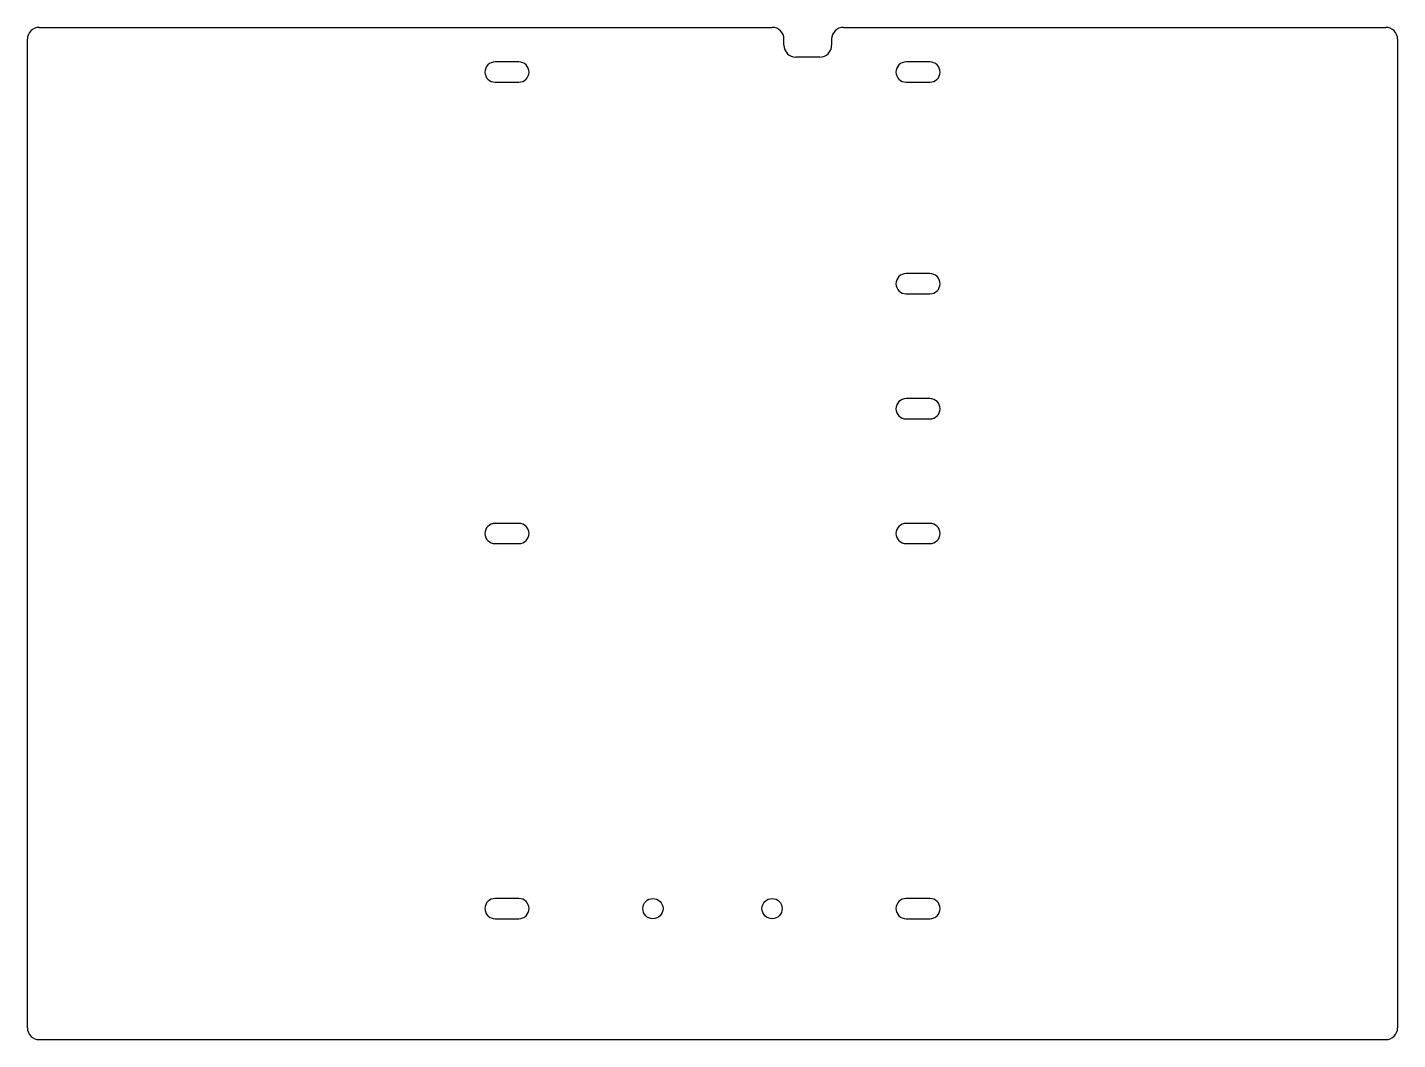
# Model space of a CAD drawing. Header units: millimetres. Extents: x -115 to 115, y -85 to 85.
import ezdxf

# ---------------------------------------------------------------- set-up
doc = ezdxf.new("R2010")
doc.units = ezdxf.units.MM

msp = doc.modelspace()

# ---------------------------------------------------------------- linework, layer by layer
at = {"color": 7, "linetype": 'Continuous', "lineweight": 25}
for p, q in [((-115, -83), (-115, 83)), ((-113, 85), (10, 85)), ((12, 82), (12, 83)), ((20, 83), (20, 82)), ((22, 85), (113, 85)), ((115, 83), (115, -83)), ((-32.5, 79.2), (-36.5, 79.2)), ((18, 80), (14, 80)), ((36.5, 79.2), (32.5, 79.2)), ((-36.5, 75.8), (-32.5, 75.8)), ((32.5, 75.8), (36.5, 75.8)), ((36.5, 43.65), (32.5, 43.65)), ((32.5, 40.25), (36.5, 40.25)), ((36.5, 22.65), (32.5, 22.65)), ((32.5, 19.25), (36.5, 19.25)), ((-32.5, 1.7), (-36.5, 1.7)), ((36.5, 1.7), (32.5, 1.7)), ((-36.5, -1.7), (-32.5, -1.7)), ((32.5, -1.7), (36.5, -1.7)), ((-32.5, -61.3), (-36.5, -61.3)), ((36.5, -61.3), (32.5, -61.3)), ((-36.5, -64.7), (-32.5, -64.7)), ((32.5, -64.7), (36.5, -64.7)), ((-113, -85), (113, -85))]:
    msp.add_line(p, q, dxfattribs=at)
for centre in [(-10, -63), (10, -63)]:
    msp.add_circle(centre, 1.7, dxfattribs=at)
for centre, radius, start, end in [((-113, 83), 2, 90, 180), ((10, 83), 2, 0, 90), ((22, 83), 2, 90, 180), ((113, 83), 2, 0, 90), ((14, 82), 2, 180, 270), ((18, 82), 2, 270, 0), ((-36.5, 77.5), 1.7, 90, 270), ((-32.5, 77.5), 1.7, 270, 90), ((32.5, 77.5), 1.7, 90, 270), ((36.5, 77.5), 1.7, 270, 90), ((32.5, 41.95), 1.7, 90, 270), ((36.5, 41.95), 1.7, 270, 90), ((32.5, 20.95), 1.7, 90, 270), ((36.5, 20.95), 1.7, 270, 90), ((-36.5, 0), 1.7, 90, 270), ((-32.5, 0), 1.7, 270, 90), ((32.5, 0), 1.7, 90, 270), ((36.5, 0), 1.7, 270, 90), ((-36.5, -63), 1.7, 90, 270), ((-32.5, -63), 1.7, 270, 90), ((32.5, -63), 1.7, 90, 270), ((36.5, -63), 1.7, 270, 90), ((-113, -83), 2, 180, 270), ((113, -83), 2, 270, 0)]:
    msp.add_arc(centre, radius, start, end, dxfattribs=at)

doc.saveas('drawing.dxf')
